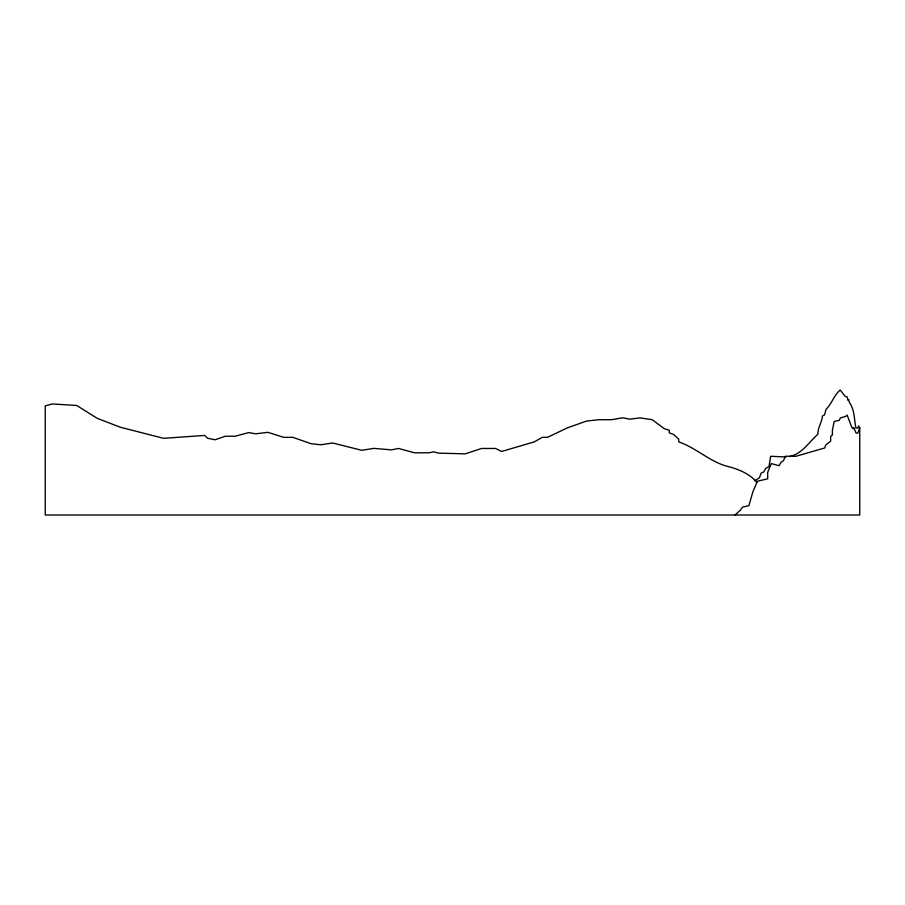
<?xml version="1.0" encoding="UTF-8"?>
<svg xmlns="http://www.w3.org/2000/svg" width="905" height="905" viewBox="0 0 905 905"><rect width="100%" height="100%" fill="white"/><g stroke="black" fill="none" stroke-linecap="round" stroke-linejoin="round"><path stroke-width="1.36" d="M789.703 456.505C802.464 453.643 808.776 442.206 817.871 434.276C817.634 427.658 822.034 422.488 822.43 415.961L824.5 414.931L826.027 409.388C831.763 403.732 833.969 395.304 840.225 389.998L845.18 396.447L847.329 397.069L847.815 400.236L848.743 399.501L849.275 402.273C854.761 409.705 854.082 419.286 855.949 428.008L857.997 428.008L858.574 425.927L859.75 427.782L857.861 433.099L856.085 433.099L853.811 427.567L853.121 428.812L851.684 426.968L847.148 415.101L845.881 416.3L840.349 417.952L839.274 420.339L834.206 421.504L832.385 430.158L832.385 434.954L830.677 436.346L830.677 441.097L825.552 445.226L824.806 447.952L795.981 456.267L785.404 456.267L783.425 460.736L781.173 462.116L779.069 465.702L771.332 463.598L767.678 472.353L767.678 478.824L757.293 481.256L752.756 492.241L748.876 505.657L742.462 507.173L740.494 510.126L734.962 515.002M754.623 480.883L759.329 477.851L761.173 473.134L763.888 471.81L765.653 468.451L769.012 466.618L770.675 456.278L786.072 456.991M756.931 482.229C748.605 472.84 736.806 468.552 724.916 465.69C708.242 460.17 695.04 447.455 678.739 441.878L678.739 439.219L673.739 434.547L669.304 432.85L669.304 430.226L664.349 428.71L652.132 419.66L639.903 417.895L629.937 419.173L622.617 417.793L611.61 419.705L599.099 419.705L586.632 421.04L567.311 427.895L547.502 437.319L542.367 437.319L534.301 441.866L501.619 451.471L495.567 448.461L481.607 448.461L465.238 453.858L438.416 453.111L433.653 451.833L429.117 452.783L414.411 452.783L398.46 448.45L391.469 449.864L373.98 448.371L361.785 450.294L332.599 442.975L320.868 444.774L311.162 443.722L292.847 437.341L283.695 437.341L267.869 432.33L255.651 433.8L248.785 432.579L235.096 436.233L225.311 436.233L215.107 439.785L207.641 438.246L204.587 435.441L163.556 438.314L120.456 427.273L97.254 418.348L76.687 405.474L52.275 403.958L45.25 405.893L45.25 515.002L859.75 515.002L859.75 427.782"/></g></svg>
